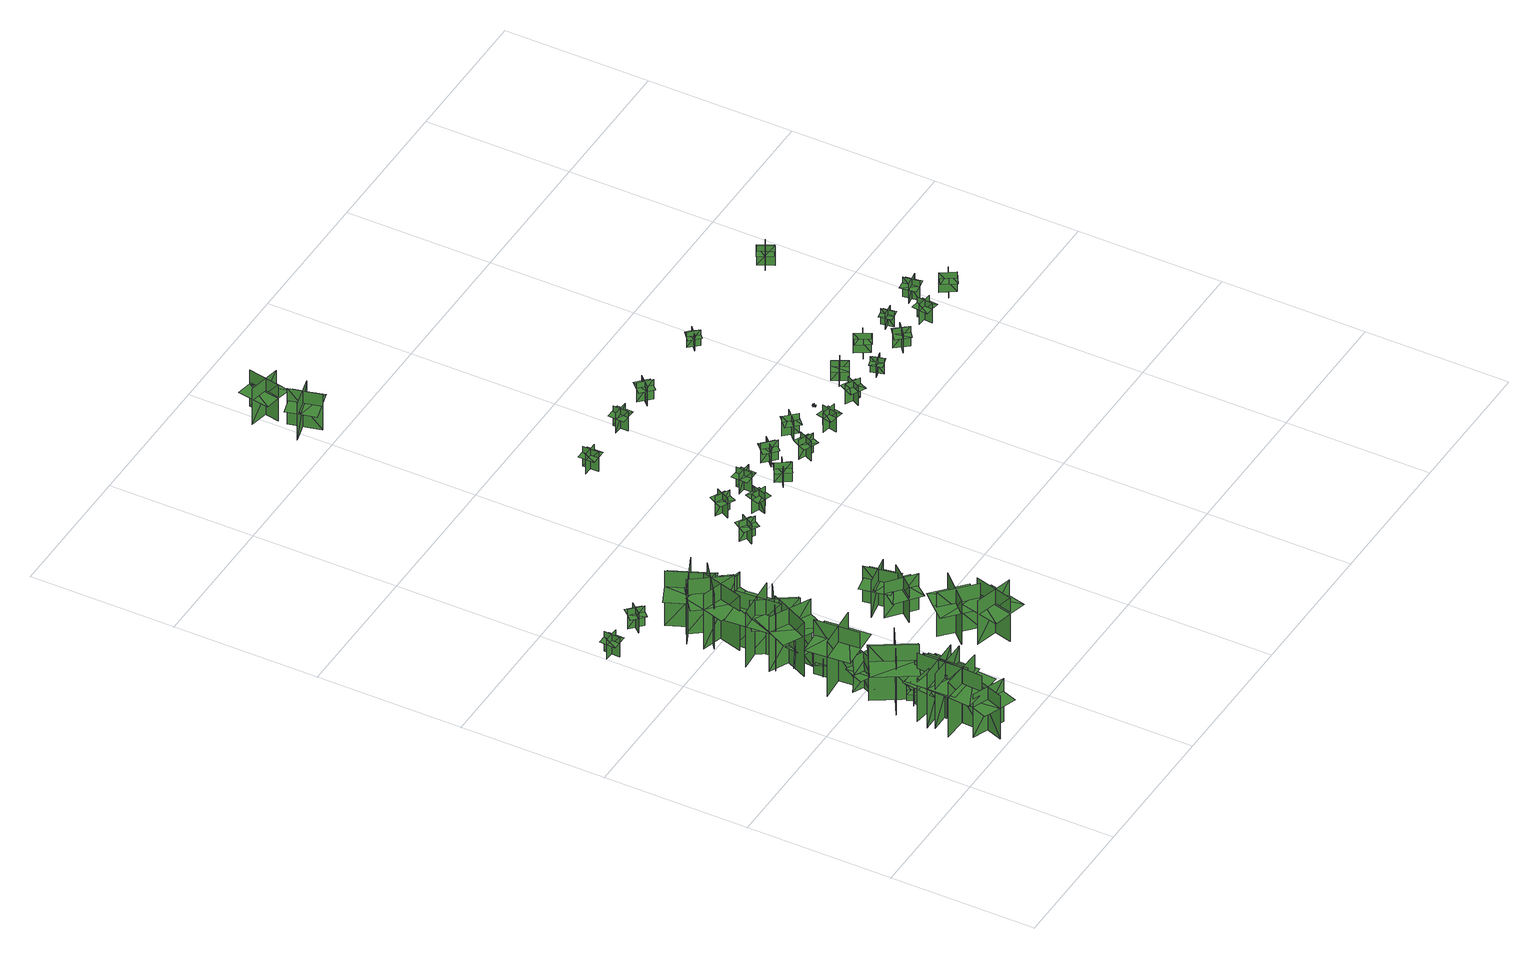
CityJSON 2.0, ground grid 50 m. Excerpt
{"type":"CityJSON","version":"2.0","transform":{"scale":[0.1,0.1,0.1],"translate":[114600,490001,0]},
"CityObjects":{
"tree1":{"type":"SolitaryVegetationObject","geometry":[{"type":"MultiSurface","lod":"1","boundaries":[[[0,1,2]],[[0,2,3]],[[4,5,6]],[[4,6,7]],[[8,9,10]],[[8,10,11]],[[8,11,12]],[[8,12,13]]]}]},
"tree2":{"type":"SolitaryVegetationObject","geometry":[{"type":"MultiSurface","lod":"1","boundaries":[[[14,15,16]],[[14,16,17]],[[18,19,20]],[[18,20,21]],[[22,23,24]],[[22,24,25]],[[22,25,26]],[[22,26,27]]]}]},
"tree3":{"type":"SolitaryVegetationObject","geometry":[{"type":"MultiSurface","lod":"1","boundaries":[[[28,29,30]],[[28,30,31]],[[32,33,34]],[[32,34,35]],[[36,37,38]],[[36,38,39]],[[36,39,40]],[[36,40,41]]]}]},
"tree4":{"type":"SolitaryVegetationObject","geometry":[{"type":"MultiSurface","lod":"1","boundaries":[[[42,43,44]],[[42,44,45]],[[46,47,48]],[[46,48,49]],[[50,51,52]],[[50,52,53]],[[50,53,54]],[[50,54,55]]]}]},
"tree5":{"type":"SolitaryVegetationObject","geometry":[{"type":"MultiSurface","lod":"1","boundaries":[[[56,57,58]],[[56,58,59]],[[60,61,62]],[[60,62,63]],[[64,65,66]],[[64,66,67]],[[64,67,68]],[[64,68,69]]]}]},
"tree6":{"type":"SolitaryVegetationObject","geometry":[{"type":"MultiSurface","lod":"1","boundaries":[[[70,71,72]],[[70,72,73]],[[74,75,76]],[[74,76,77]],[[78,79,80]],[[78,80,81]],[[78,81,82]],[[78,82,83]]]}]},
"tree7":{"type":"SolitaryVegetationObject","geometry":[{"type":"MultiSurface","lod":"1","boundaries":[[[84,85,86]],[[84,86,87]],[[88,89,90]],[[88,90,91]],[[92,93,94]],[[92,94,95]],[[92,95,96]],[[92,96,97]]]}]},
"tree8":{"type":"SolitaryVegetationObject","geometry":[{"type":"MultiSurface","lod":"1","boundaries":[[[98,99,100]],[[98,100,101]],[[102,103,104]],[[102,104,105]],[[106,107,103]],[[106,103,102]],[[108,109,99]],[[108,99,98]],[[98,99,110]],[[98,110,111]],[[98,112,113]],[[98,113,99]]]}]},
"tree9":{"type":"SolitaryVegetationObject","geometry":[{"type":"MultiSurface","lod":"1","boundaries":[[[114,115,116]],[[114,116,117]],[[118,119,120]],[[118,120,121]],[[122,123,119]],[[122,119,118]],[[124,125,115]],[[124,115,114]],[[114,115,126]],[[114,126,127]],[[114,128,129]],[[114,129,115]]]}]},
"tree10":{"type":"SolitaryVegetationObject","geometry":[{"type":"MultiSurface","lod":"1","boundaries":[[[130,131,132]],[[130,132,133]],[[134,135,136]],[[134,136,137]],[[138,139,140]],[[138,140,141]],[[138,141,142]],[[138,142,143]]]}]},
"tree11":{"type":"SolitaryVegetationObject","geometry":[{"type":"MultiSurface","lod":"1","boundaries":[[[144,145,146]],[[144,146,147]],[[148,149,150]],[[148,150,151]],[[152,153,154]],[[152,154,155]],[[152,155,156]],[[152,156,157]]]}]},
"tree12":{"type":"SolitaryVegetationObject","geometry":[{"type":"MultiSurface","lod":"1","boundaries":[[[158,159,160]],[[158,160,161]],[[162,163,164]],[[162,164,165]],[[166,167,168]],[[166,168,169]],[[166,169,170]],[[166,170,171]]]}]},
"tree13":{"type":"SolitaryVegetationObject","geometry":[{"type":"MultiSurface","lod":"1","boundaries":[[[172,173,174]],[[172,174,175]],[[176,177,178]],[[176,178,179]],[[180,181,182]],[[180,182,183]],[[180,183,184]],[[180,184,185]]]}]},
"tree14":{"type":"SolitaryVegetationObject","geometry":[{"type":"MultiSurface","lod":"1","boundaries":[[[186,187,188]],[[186,188,189]],[[190,191,192]],[[190,192,193]],[[194,195,191]],[[194,191,190]],[[196,197,187]],[[196,187,186]],[[186,187,198]],[[186,198,199]],[[186,200,201]],[[186,201,187]]]}]},
"tree15":{"type":"SolitaryVegetationObject","geometry":[{"type":"MultiSurface","lod":"1","boundaries":[[[202,203,204]],[[202,204,205]],[[206,207,208]],[[206,208,209]],[[210,211,212]],[[210,212,213]],[[210,213,214]],[[210,214,215]]]}]},
"tree16":{"type":"SolitaryVegetationObject","geometry":[{"type":"MultiSurface","lod":"1","boundaries":[[[216,217,218]],[[216,218,219]],[[220,221,222]],[[220,222,223]],[[224,225,226]],[[224,226,227]],[[224,227,228]],[[224,228,229]]]}]},
"tree17":{"type":"SolitaryVegetationObject","geometry":[{"type":"MultiSurface","lod":"1","boundaries":[[[230,231,232]],[[230,232,233]],[[234,235,236]],[[234,236,237]],[[238,239,240]],[[238,240,241]],[[238,241,242]],[[238,242,243]]]}]},
"tree18":{"type":"SolitaryVegetationObject","geometry":[{"type":"MultiSurface","lod":"1","boundaries":[[[244,245,246]],[[244,246,247]],[[248,249,250]],[[248,250,251]],[[252,253,254]],[[252,254,255]],[[252,255,256]],[[252,256,257]]]}]},
"tree19":{"type":"SolitaryVegetationObject","geometry":[{"type":"MultiSurface","lod":"1","boundaries":[[[258,259,260]],[[258,260,261]],[[262,263,264]],[[262,264,265]],[[266,267,268]],[[266,268,269]],[[266,269,270]],[[266,270,271]]]}]},
"tree20":{"type":"SolitaryVegetationObject","geometry":[{"type":"MultiSurface","lod":"1","boundaries":[[[272,273,274]],[[272,274,275]],[[276,277,278]],[[276,278,279]],[[280,281,282]],[[280,282,283]],[[280,283,284]],[[280,284,285]]]}]},
"tree21":{"type":"SolitaryVegetationObject","geometry":[{"type":"MultiSurface","lod":"1","boundaries":[[[286,287,288]],[[286,288,289]],[[290,291,292]],[[290,292,293]],[[294,295,296]],[[294,296,297]],[[294,297,298]],[[294,298,299]]]}]},
"tree22":{"type":"SolitaryVegetationObject","geometry":[{"type":"MultiSurface","lod":"1","boundaries":[[[300,301,302]],[[300,302,303]],[[304,305,306]],[[304,306,307]],[[308,309,310]],[[308,310,311]],[[308,311,312]],[[308,312,313]]]}]},
"tree23":{"type":"SolitaryVegetationObject","geometry":[{"type":"MultiSurface","lod":"1","boundaries":[[[314,315,316]],[[314,316,317]],[[318,319,320]],[[318,320,321]],[[322,323,324]],[[322,324,325]],[[322,325,326]],[[322,326,327]]]}]},
"tree24":{"type":"SolitaryVegetationObject","geometry":[{"type":"MultiSurface","lod":"1","boundaries":[[[328,329,330]],[[328,330,331]],[[332,333,334]],[[332,334,335]],[[336,337,338]],[[336,338,339]],[[336,339,340]],[[336,340,341]]]}]},
"tree25":{"type":"SolitaryVegetationObject","geometry":[{"type":"MultiSurface","lod":"1","boundaries":[[[342,343,344]],[[342,344,345]],[[346,347,348]],[[346,348,349]],[[350,351,352]],[[350,352,353]],[[350,353,354]],[[350,354,355]]]}]},
"tree26":{"type":"SolitaryVegetationObject","geometry":[{"type":"MultiSurface","lod":"1","boundaries":[[[356,357,358]],[[356,358,359]],[[360,361,362]],[[360,362,363]],[[364,365,366]],[[364,366,367]],[[364,367,368]],[[364,368,369]]]}]},
"tree27":{"type":"SolitaryVegetationObject","geometry":[{"type":"MultiSurface","lod":"1","boundaries":[[[370,371,372]],[[370,372,373]],[[374,375,376]],[[374,376,377]],[[378,379,380]],[[378,380,381]],[[378,381,382]],[[378,382,383]]]}]},
"tree28":{"type":"SolitaryVegetationObject","geometry":[{"type":"MultiSurface","lod":"1","boundaries":[[[384,385,386]],[[384,386,387]],[[388,389,390]],[[388,390,391]],[[392,393,394]],[[392,394,395]],[[392,395,396]],[[392,396,397]]]}]},
"tree29":{"type":"SolitaryVegetationObject","geometry":[{"type":"MultiSurface","lod":"1","boundaries":[[[398,399,400]],[[398,400,401]],[[402,403,404]],[[402,404,405]],[[406,407,408]],[[406,408,409]],[[406,409,410]],[[406,410,411]]]}]},
"tree30":{"type":"SolitaryVegetationObject","geometry":[{"type":"MultiSurface","lod":"1","boundaries":[[[412,413,414]],[[412,414,415]],[[416,417,418]],[[416,418,419]],[[420,421,422]],[[420,422,423]],[[420,423,424]],[[420,424,425]]]}]},
"tree31":{"type":"SolitaryVegetationObject","geometry":[{"type":"MultiSurface","lod":"1","boundaries":[[[426,427,428]],[[426,428,429]],[[430,431,432]],[[430,432,433]],[[434,435,436]],[[434,436,437]],[[434,437,438]],[[434,438,439]]]}]},
"tree32":{"type":"SolitaryVegetationObject","geometry":[{"type":"MultiSurface","lod":"1","boundaries":[[[440,441,442]],[[440,442,443]],[[444,445,446]],[[444,446,447]],[[448,449,450]],[[448,450,451]],[[448,451,452]],[[448,452,453]]]}]},
"tree33":{"type":"SolitaryVegetationObject","geometry":[{"type":"MultiSurface","lod":"1","boundaries":[[[454,455,456]],[[454,456,457]],[[458,459,460]],[[458,460,461]],[[462,463,464]],[[462,464,465]],[[462,465,466]],[[462,466,467]]]}]},
"tree34":{"type":"SolitaryVegetationObject","geometry":[{"type":"MultiSurface","lod":"1","boundaries":[[[468,469,470]],[[468,470,471]],[[472,473,474]],[[472,474,475]],[[476,477,478]],[[476,478,479]],[[476,479,480]],[[476,480,481]]]}]},
"tree35":{"type":"SolitaryVegetationObject","geometry":[{"type":"MultiSurface","lod":"1","boundaries":[[[482,483,484]],[[482,484,485]],[[486,487,488]],[[486,488,489]],[[490,491,492]],[[490,492,493]],[[490,493,494]],[[490,494,495]]]}]},
"tree36":{"type":"SolitaryVegetationObject","geometry":[{"type":"MultiSurface","lod":"1","boundaries":[[[496,497,498]],[[496,498,499]],[[500,501,502]],[[500,502,503]],[[504,505,506]],[[504,506,507]],[[504,507,508]],[[504,508,509]]]}]},
"tree37":{"type":"SolitaryVegetationObject","geometry":[{"type":"MultiSurface","lod":"1","boundaries":[[[510,511,512]],[[510,512,513]],[[514,515,516]],[[514,516,517]],[[518,519,520]],[[518,520,521]],[[518,521,522]],[[518,522,523]]]}]},
"tree38":{"type":"SolitaryVegetationObject","geometry":[{"type":"MultiSurface","lod":"1","boundaries":[[[524,525,526]],[[524,526,527]],[[528,529,530]],[[528,530,531]],[[532,533,534]],[[532,534,535]],[[532,535,536]],[[532,536,537]]]}]},
"tree39":{"type":"SolitaryVegetationObject","geometry":[{"type":"MultiSurface","lod":"1","boundaries":[[[538,539,540]],[[538,540,541]],[[542,543,544]],[[542,544,545]],[[546,547,548]],[[546,548,549]],[[546,549,550]],[[546,550,551]]]}]},
"tree40":{"type":"SolitaryVegetationObject","geometry":[{"type":"MultiSurface","lod":"1","boundaries":[[[552,553,554]],[[552,554,555]],[[556,557,558]],[[556,558,559]],[[560,561,562]],[[560,562,563]],[[560,563,564]],[[560,564,565]]]}]},
"tree41":{"type":"SolitaryVegetationObject","geometry":[{"type":"MultiSurface","lod":"1","boundaries":[[[566,567,568]],[[566,568,569]],[[570,571,572]],[[570,572,573]],[[574,575,576]],[[574,576,577]],[[574,577,578]],[[574,578,579]]]}]},
"tree42":{"type":"SolitaryVegetationObject","geometry":[{"type":"MultiSurface","lod":"1","boundaries":[[[580,581,582]],[[580,582,583]],[[584,585,586]],[[584,586,587]],[[588,589,590]],[[588,590,591]],[[588,591,592]],[[588,592,593]]]}]},
"tree43":{"type":"SolitaryVegetationObject","geometry":[{"type":"MultiSurface","lod":"1","boundaries":[[[594,595,596]],[[594,596,597]],[[598,599,600]],[[598,600,601]],[[602,603,604]],[[602,604,605]],[[602,605,606]],[[602,606,607]]]}]},
"tree44":{"type":"SolitaryVegetationObject","geometry":[{"type":"MultiSurface","lod":"1","boundaries":[[[608,609,610]],[[608,610,611]],[[612,613,614]],[[612,614,615]],[[616,617,618]],[[616,618,619]],[[616,619,620]],[[616,620,621]]]}]},
"tree45":{"type":"SolitaryVegetationObject","geometry":[{"type":"MultiSurface","lod":"1","boundaries":[[[622,623,624]],[[622,624,625]],[[626,627,628]],[[626,628,629]],[[630,631,632]],[[630,632,633]],[[630,633,634]],[[630,634,635]]]}]},
"tree46":{"type":"SolitaryVegetationObject","geometry":[{"type":"MultiSurface","lod":"1","boundaries":[[[636,637,638]],[[636,638,639]],[[640,641,642]],[[640,642,643]],[[644,645,646]],[[644,646,647]],[[644,647,648]],[[644,648,649]]]}]},
"tree47":{"type":"SolitaryVegetationObject","geometry":[{"type":"MultiSurface","lod":"1","boundaries":[[[650,651,652]],[[650,652,653]],[[654,655,656]],[[654,656,657]],[[658,659,660]],[[658,660,661]],[[658,661,662]],[[658,662,663]]]}]},
"tree48":{"type":"SolitaryVegetationObject","geometry":[{"type":"MultiSurface","lod":"1","boundaries":[[[664,665,666]],[[664,666,667]],[[668,669,670]],[[668,670,671]],[[672,673,674]],[[672,674,675]],[[672,675,676]],[[672,676,677]]]}]},
"tree49":{"type":"SolitaryVegetationObject","geometry":[{"type":"MultiSurface","lod":"1","boundaries":[[[678,679,680]],[[678,680,681]],[[682,683,684]],[[682,684,685]],[[686,687,688]],[[686,688,689]],[[686,689,690]],[[686,690,691]]]}]},
"tree50":{"type":"SolitaryVegetationObject","geometry":[{"type":"MultiSurface","lod":"1","boundaries":[[[692,693,694]],[[692,694,695]],[[696,697,698]],[[696,698,699]],[[700,701,702]],[[700,702,703]],[[700,703,704]],[[700,704,705]]]}]}
},
"vertices":[
[210,104,8],[324,60,8],[324,60,178],[210,104,178],[243,29,8],[286,143,8],[286,143,178],[243,29,178],[243,29,130],[300,8,130],[343,121,130],[286,143,130],[230,165,130],[186,51,130],
[254,98,7],[262,252,7],[262,252,222],[254,98,222],[331,166,7],[177,174,7],[177,174,222],[331,166,222],[331,166,162],[335,244,162],[181,252,162],[177,174,162],[172,97,162],[327,89,162],
[254,323,8],[257,168,8],[257,168,224],[254,323,224],[182,249,8],[337,252,8],[337,252,224],[182,249,224],[182,249,163],[184,171,163],[339,175,163],[337,252,163],[335,329,163],[180,326,163],
[192,227,8],[347,228,8],[347,228,223],[192,227,223],[265,154,8],[264,309,8],[264,309,223],[265,154,223],[265,154,163],[343,155,163],[342,310,163],[264,309,163],[187,309,163],[188,154,163],
[316,275,9],[195,292,9],[195,292,178],[316,275,178],[267,340,9],[251,220,9],[251,220,178],[267,340,178],[267,340,131],[207,348,131],[190,228,131],[251,220,131],[311,211,131],[328,332,131],
[192,362,9],[324,443,9],[324,443,224],[192,362,224],[292,337,9],[211,469,9],[211,469,224],[292,337,224],[292,337,164],[358,378,164],[277,510,164],[211,469,164],[145,429,164],[226,297,164],
[282,325,12],[264,365,12],[264,365,73],[282,325,73],[293,352,12],[252,334,12],[252,334,73],[293,352,73],[293,352,56],[283,372,56],[243,354,56],[252,334,56],[262,313,56],[302,332,56],
[236,440,54],[259,476,54],[241,488,54],[218,452,54],[229,469,54],[265,446,54],[267,448,93],[231,471,93],[231,471,15],[267,448,15],[238,439,15],[261,475,15],[259,476,93],[236,440,93],[254,429,54],[277,464,54],
[233,473,85],[265,542,85],[230,559,85],[197,490,85],[214,522,85],[283,489,85],[285,494,155],[216,527,155],[216,527,14],[285,494,14],[235,471,14],[268,540,14],[265,542,155],[233,473,155],[267,456,85],[300,525,85],
[56,1265,7],[1,1267,7],[1,1267,84],[56,1265,84],[32,1292,7],[29,1237,7],[29,1237,84],[32,1292,84],[32,1292,62],[4,1293,62],[2,1238,62],[29,1237,62],[57,1236,62],[59,1291,62],
[257,525,7],[245,680,7],[245,680,222],[257,525,222],[325,603,7],[170,591,7],[170,591,222],[325,603,222],[325,603,162],[318,681,162],[164,668,162],[170,591,162],[177,514,162],[331,526,162],
[241,645,11],[281,663,11],[281,663,73],[241,645,73],[268,634,11],[251,675,11],[251,675,73],[268,634,73],[268,634,55],[288,643,55],[271,683,55],[251,675,55],[230,666,55],[248,625,55],
[286,836,8],[217,698,8],[217,698,223],[286,836,223],[188,804,8],[326,735,8],[326,735,223],[188,804,223],[188,804,163],[153,735,163],[292,666,163],[326,735,163],[361,805,163],[222,873,163],
[267,698,80],[277,773,80],[238,779,80],[227,703,80],[234,739,80],[309,729,80],[310,733,150],[234,744,150],[234,744,10],[310,733,10],[270,697,10],[280,773,10],[277,773,150],[267,698,150],[305,692,80],[315,768,80],
[327,889,8],[172,877,8],[172,877,223],[327,889,223],[249,956,8],[261,802,8],[261,802,223],[249,956,223],[249,956,163],[172,951,163],[183,796,163],[261,802,163],[338,808,163],[326,962,163],
[331,872,8],[200,788,8],[200,788,223],[331,872,223],[230,894,8],[314,764,8],[314,764,223],[230,894,223],[230,894,163],[165,852,163],[249,722,163],[314,764,163],[379,806,163],[295,936,163],
[195,1283,7],[158,1242,7],[158,1242,84],[195,1283,84],[159,1281,7],[199,1244,7],[199,1244,84],[159,1281,84],[159,1281,62],[140,1261,62],[181,1224,62],[199,1244,62],[218,1264,62],[177,1302,62],
[277,1080,8],[233,931,8],[233,931,223],[277,1080,223],[186,1031,8],[335,987,8],[335,987,223],[186,1031,223],[186,1031,163],[164,957,163],[313,913,163],[335,987,163],[357,1062,163],[208,1105,163],
[326,1096,7],[202,1003,7],[202,1003,222],[326,1096,222],[224,1112,7],[317,987,7],[317,987,222],[224,1112,222],[224,1112,162],[162,1065,162],[255,941,162],[317,987,162],[379,1034,162],[286,1158,162],
[325,1152,6],[184,1089,6],[184,1089,222],[325,1152,222],[229,1190,6],[292,1048,6],[292,1048,222],[229,1190,222],[229,1190,161],[158,1158,161],[221,1017,161],[292,1048,161],[363,1080,161],[300,1221,161],
[686,343,6],[585,438,6],[585,438,179],[686,343,179],[683,453,6],[587,352,6],[587,352,179],[683,453,179],[686,356,123],[729,403,123],[627,496,123],[584,449,123],[541,402,123],[643,309,123],
[704,363,8],[669,229,8],[669,229,180],[704,363,180],[609,308,8],[743,272,8],[743,272,180],[609,308,180],[693,357,125],[631,373,125],[598,238,125],[660,223,125],[722,208,125],[755,342,125],
[671,628,9],[599,541,9],[599,541,150],[671,628,150],[582,619,9],[669,547,9],[669,547,150],[582,619,150],[660,628,105],[620,660,105],[549,572,105],[590,539,105],[631,506,105],[701,595,105],
[564,655,10],[675,674,10],[675,674,151],[564,655,151],[637,603,10],[618,714,10],[618,714,151],[637,603,151],[572,648,106],[582,597,106],[693,617,106],[683,669,106],[674,720,106],[562,700,106],
[724,1191,12],[695,1144,12],[695,1144,89],[724,1191,89],[688,1183,12],[735,1154,12],[735,1154,89],[688,1183,89],[688,1183,67],[673,1159,67],[721,1130,67],[735,1154,67],[750,1177,67],[702,1206,67],
[793,1317,12],[769,1268,12],[769,1268,89],[793,1317,89],[758,1306,12],[808,1282,12],[808,1282,89],[758,1306,89],[758,1306,67],[746,1281,67],[796,1257,67],[808,1282,67],[820,1306,67],[770,1330,67],
[843,1180,11],[861,1232,11],[861,1232,88],[843,1180,88],[876,1196,11],[824,1214,11],[824,1214,88],[876,1196,88],[876,1196,67],[885,1222,67],[833,1240,67],[824,1214,67],[815,1188,67],[867,1170,67],
[800,1750,12],[745,1750,12],[745,1750,89],[800,1750,89],[774,1777,12],[774,1721,12],[774,1721,89],[774,1777,89],[774,1777,67],[747,1777,67],[747,1721,67],[774,1721,67],[802,1721,67],[802,1777,67],
[916,1319,11],[914,1264,11],[914,1264,88],[916,1319,88],[889,1294,11],[944,1292,11],[944,1292,88],[889,1294,88],[889,1294,66],[888,1266,66],[943,1264,66],[944,1292,66],[945,1319,66],[890,1322,66],
[462,2599,14],[572,2627,14],[572,2627,155],[462,2599,155],[540,2553,14],[512,2663,14],[512,2663,155],[540,2553,155],[471,2593,109],[485,2542,109],[594,2572,109],[580,2623,109],[567,2673,109],[457,2643,109],
[536,2806,13],[514,2695,13],[514,2695,154],[536,2806,154],[461,2756,13],[572,2734,13],[572,2734,154],[461,2756,154],[527,2801,108],[475,2810,108],[455,2699,108],[507,2690,108],[558,2680,108],[578,2792,108],
[986,1226,12],[1017,1180,12],[1017,1180,89],[986,1226,89],[979,1190,12],[1024,1221,12],[1024,1221,89],[979,1190,89],[979,1190,67],[995,1167,67],[1040,1198,67],[1024,1221,67],[1009,1244,67],[963,1212,67],
[1050,1308,11],[1090,1269,11],[1090,1269,88],[1050,1308,88],[1050,1271,11],[1089,1310,11],[1089,1310,88],[1050,1271,88],[1050,1271,66],[1070,1252,66],[1109,1291,66],[1089,1310,66],[1070,1330,66],[1031,1291,66],
[1156,1227,12],[1133,1177,12],[1133,1177,89],[1156,1227,89],[1121,1214,12],[1171,1191,12],[1171,1191,89],[1121,1214,89],[1121,1214,67],[1109,1189,67],[1160,1166,67],[1171,1191,67],[1183,1216,67],[1133,1239,67],
[990,1790,12],[988,1735,12],[988,1735,89],[990,1790,89],[963,1765,12],[1018,1763,12],[1018,1763,89],[963,1765,89],[963,1765,67],[962,1737,67],[1017,1735,67],[1018,1763,67],[1019,1791,67],[964,1793,67],
[1234,1275,10],[1196,1315,10],[1196,1315,87],[1234,1275,87],[1235,1312,10],[1195,1273,10],[1195,1273,87],[1235,1312,87],[1235,1312,65],[1216,1332,65],[1176,1293,65],[1195,1273,65],[1215,1254,65],[1254,1292,65],
[1320,1200,15],[1266,1210,15],[1266,1210,92],[1320,1200,92],[1300,1230,15],[1289,1176,15],[1289,1176,92],[1300,1230,92],[1300,1230,70],[1273,1236,70],[1262,1181,70],[1289,1176,70],[1316,1171,70],[1327,1225,70],
[1124,1782,10],[1164,1744,10],[1164,1744,87],[1124,1782,87],[1125,1745,10],[1163,1785,10],[1163,1785,87],[1125,1745,87],[1125,1745,66],[1145,1726,66],[1183,1766,66],[1163,1785,66],[1143,1804,66],[1105,1764,66],
[1364,1291,14],[1371,1291,14],[1371,1302,14],[1364,1302,14],[1368,1291,18],[1368,1291,10],[1368,1302,10],[1368,1302,18],[1368,1299,18],[1371,1299,18],[1371,1299,10],[1368,1299,10],[1364,1299,10],[1364,1299,18],
[1470,1193,13],[1421,1218,13],[1421,1218,90],[1470,1193,90],[1459,1228,13],[1433,1179,13],[1433,1179,90],[1459,1228,90],[1459,1228,68],[1434,1241,68],[1409,1192,68],[1433,1179,68],[1458,1166,68],[1483,1215,68],
[1536,1301,12],[1487,1275,12],[1487,1275,89],[1536,1301,89],[1501,1312,12],[1527,1263,12],[1527,1263,89],[1501,1312,89],[1501,1312,68],[1477,1299,68],[1503,1250,68],[1527,1263,68],[1551,1276,68],[1525,1325,68],
[1577,1196,14],[1620,1208,14],[1620,1208,76],[1577,1196,76],[1603,1182,14],[1591,1224,14],[1591,1224,76],[1603,1182,76],[1603,1182,59],[1624,1188,59],[1612,1230,59],[1591,1224,59],[1569,1218,59],[1581,1176,59],
[1431,1776,7],[1461,1743,7],[1461,1743,68],[1431,1776,68],[1430,1747,7],[1463,1776,7],[1463,1776,68],[1430,1747,68],[1430,1747,51],[1445,1730,51],[1477,1760,51],[1463,1776,51],[1448,1793,51],[1415,1763,51],
[1679,1269,10],[1652,1317,10],[1652,1317,86],[1679,1269,86],[1689,1304,10],[1641,1277,10],[1641,1277,86],[1689,1304,86],[1689,1304,65],[1676,1328,65],[1627,1301,65],[1641,1277,65],[1655,1253,65],[1703,1280,65],
[1764,1217,13],[1721,1182,13],[1721,1182,89],[1764,1217,89],[1727,1221,13],[1762,1178,13],[1762,1178,89],[1727,1221,89],[1727,1221,68],[1705,1204,68],[1740,1161,68],[1762,1178,68],[1783,1196,68],[1749,1239,68],
[1794,1284,13],[1838,1291,13],[1838,1291,74],[1794,1284,74],[1818,1266,13],[1811,1310,13],[1811,1310,74],[1818,1266,74],[1818,1266,57],[1840,1270,57],[1833,1313,57],[1811,1310,57],[1789,1306,57],[1796,1263,57],
[1917,1198,15],[1862,1204,15],[1862,1204,92],[1917,1198,92],[1894,1227,15],[1889,1172,15],[1889,1172,92],[1894,1227,92],[1894,1227,70],[1867,1230,70],[1861,1175,70],[1889,1172,70],[1916,1169,70],[1922,1224,70],
[1939,1283,11],[1994,1291,11],[1994,1291,88],[1939,1283,88],[1969,1261,11],[1961,1316,11],[1961,1316,88],[1969,1261,88],[1969,1261,66],[1996,1265,66],[1988,1320,66],[1961,1316,66],[1933,1312,66],[1941,1257,66],
[2056,1178,16],[2026,1225,16],[2026,1225,93],[2056,1178,93],[2064,1214,16],[2017,1185,16],[2017,1185,93],[2064,1214,93],[2064,1214,71],[2049,1238,71],[2003,1208,71],[2017,1185,71],[2032,1161,71],[2079,1191,71],
[1885,1782,4],[1911,1733,4],[1911,1733,81],[1885,1782,81],[1874,1747,4],[1923,1773,4],[1923,1773,81],[1874,1747,81],[1874,1747,60],[1887,1722,60],[1936,1748,60],[1923,1773,60],[1910,1797,60],[1861,1771,60]
]}
